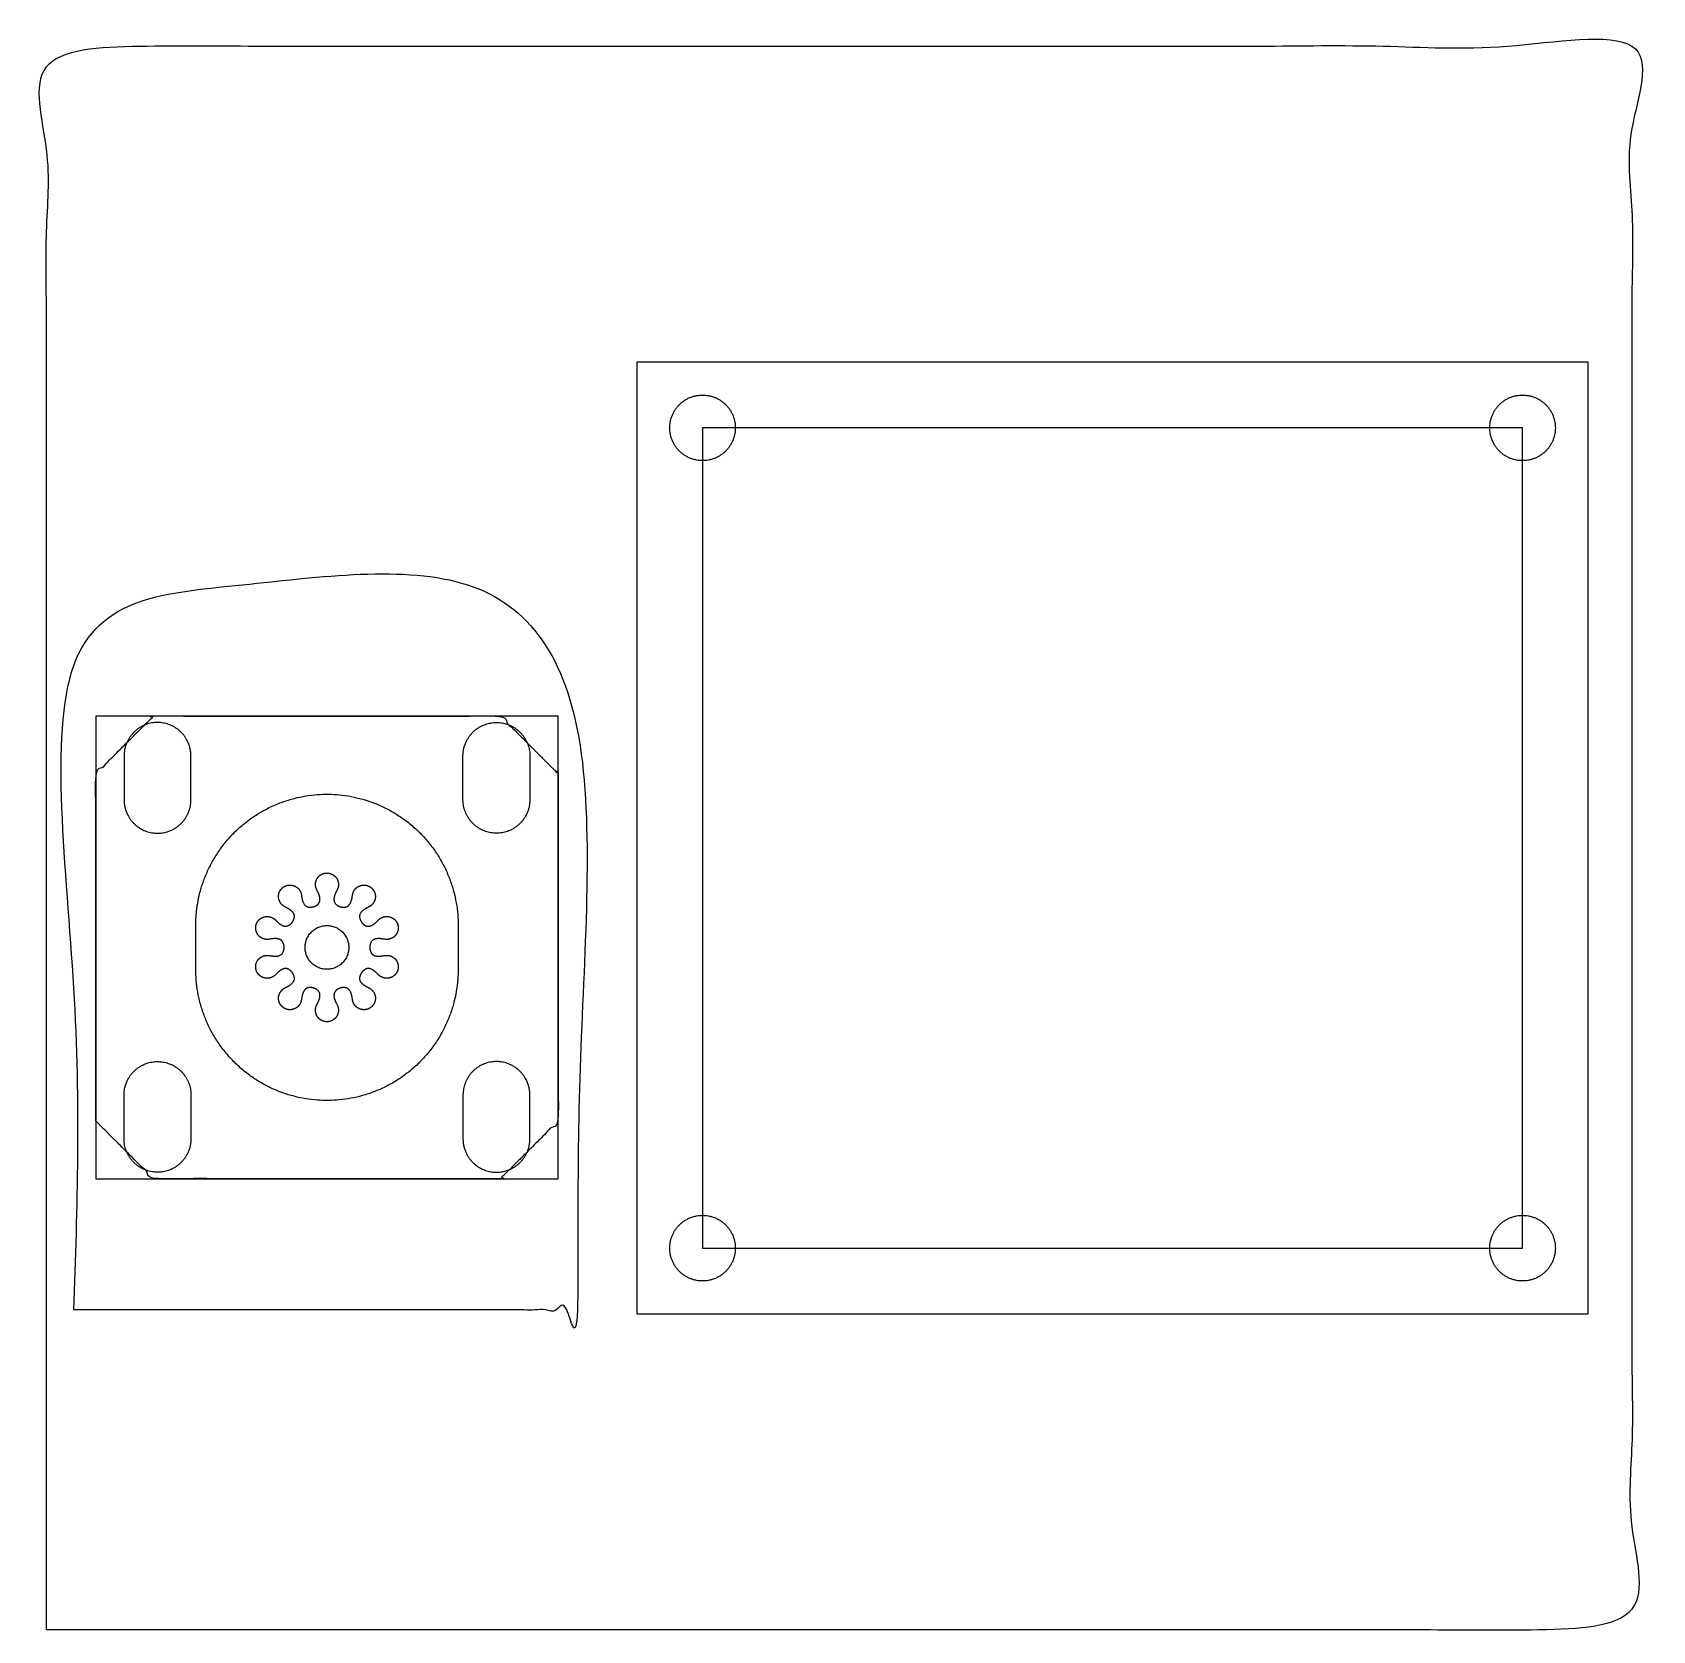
# Model space of a CAD drawing. Header units: millimetres. Extents: x 199 to 347, y 441 to 587.
import ezdxf

# ---------------------------------------------------------------- set-up
doc = ezdxf.new("R2010")
doc.units = ezdxf.units.MM
doc.header["$MEASUREMENT"] = 0
doc.layers.add('Z plate', color=18, linetype='Continuous', true_color=0x000000)

msp = doc.modelspace()

# ---------------------------------------------------------------- linework, layer by layer
at = {"layer": 'Z plate'}
for points in [[(254.35, 469.5), (341.35, 469.5), (341.35, 556.5), (254.35, 556.5)], [(260.35, 475.5), (335.35, 475.5), (335.35, 550.5), (260.35, 550.5)], [(204.85, 481.85), (247.15, 481.85), (247.15, 524.15), (204.85, 524.15)]]:
    msp.add_lwpolyline(points, close=True, dxfattribs=at)
for points, knots in [([(200.35, 440.6), (272.85, 440.6), (345.35, 440.6), (345.35, 513), (345.35, 585.4), (272.85, 585.4), (200.35, 585.4), (200.35, 513), (200.35, 440.6)], [0, 0, 0, 96, 96, 240.800024, 240.800024, 336.800024, 336.800024, 481.600049, 481.600049, 481.600049]), ([(202.85, 469.85), (226, 469.85), (249.15, 469.85), (249.15, 503), (249.15, 536.15), (226, 536.15), (202.85, 536.15), (202.85, 503), (202.85, 469.85)], [0, 0, 0, 42.3, 42.3, 44.3, 44.3, 46.3, 46.3, 48.3, 48.3, 48.3]), ([(204.85, 487.14), (207.49, 484.49), (210.14, 481.85), (226, 481.85), (241.86, 481.85), (244.51, 484.49), (247.15, 487.14), (247.15, 503), (247.15, 518.86), (244.51, 521.51), (241.86, 524.15), (226, 524.15), (210.14, 524.15), (207.49, 521.51), (204.85, 518.86), (204.85, 503), (204.85, 487.14)], [7, 7, 7, 8, 8, 9, 9, 10, 10, 11, 11, 12, 12, 13, 13, 14, 14, 15, 15, 15])]:
    msp.add_open_spline(points, degree=2, knots=knots, dxfattribs=at)
for points, weights, degree, knots in [([(263.35, 550.5), (263.35, 553.5), (260.35, 553.5), (257.35, 553.5), (257.35, 550.5), (257.35, 547.5), (260.35, 547.5), (263.35, 547.5), (263.35, 550.5)], [1, 0.707106781187, 1, 0.707106781187, 1, 0.707106781187, 1, 0.707106781187, 1], 2, [0, 0, 0, 4.712389, 4.712389, 9.424778, 9.424778, 14.137167, 14.137167, 18.849556, 18.849556, 18.849556]), ([(338.35, 550.5), (338.35, 553.5), (335.35, 553.5), (332.35, 553.5), (332.35, 550.5), (332.35, 547.5), (335.35, 547.5), (338.35, 547.5), (338.35, 550.5)], [1, 0.707106781187, 1, 0.707106781187, 1, 0.707106781187, 1, 0.707106781187, 1], 2, [0, 0, 0, 4.712389, 4.712389, 9.424778, 9.424778, 14.137167, 14.137167, 18.849556, 18.849556, 18.849556]), ([(207.44, 520.5), (207.44, 523.56), (210.5, 523.56), (213.56, 523.56), (213.56, 520.5), (213.56, 518.5), (213.56, 516.5), (213.56, 513.44), (210.5, 513.44), (207.44, 513.44), (207.44, 516.5), (207.44, 518.5), (207.44, 520.5)], [1, 0.707106781187, 1, 0.707106781187, 1, 1, 1, 0.707106781187, 1, 0.707106781187, 1, 1, 1], 2, [-41.453094, -41.453094, -41.453094, -36.646457, -36.646457, -31.839821, -31.839821, -30.839821, -30.839821, -26.033184, -26.033184, -21.226547, -21.226547, -20.226547, -20.226547, -20.226547]), ([(244.56, 520.5), (244.56, 523.56), (241.5, 523.56), (238.44, 523.56), (238.44, 520.5), (238.44, 518.5), (238.44, 516.5), (238.44, 513.44), (241.5, 513.44), (244.56, 513.44), (244.56, 516.5), (244.56, 518.5), (244.56, 520.5)], [1, 0.707106781187, 1, 0.707106781187, 1, 1, 1, 0.707106781187, 1, 0.707106781187, 1, 1, 1], 2, [-41.453094, -41.453094, -41.453094, -36.646457, -36.646457, -31.839821, -31.839821, -30.839821, -30.839821, -26.033184, -26.033184, -21.226547, -21.226547, -20.226547, -20.226547, -20.226547]), ([(238, 505), (238, 517), (226, 517), (214, 517), (214, 505), (214, 503), (214, 501), (214, 489), (226, 489), (238, 489), (238, 501), (238, 503), (238, 505)], [1, 0.707106781187, 1, 0.707106781187, 1, 1, 1, 0.707106781187, 1, 0.707106781187, 1, 1, 1], 2, [-153.796447, -153.796447, -153.796447, -134.946891, -134.946891, -116.097336, -116.097336, -115.097336, -115.097336, -96.24778, -96.24778, -77.398224, -77.398224, -76.398224, -76.398224, -76.398224]), ([(225.01, 497.61), (224.94, 497.42), (224.92, 497.21), (224.95, 497.01), (225.02, 496.82), (225.14, 496.65), (225.26, 496.48), (225.41, 496.35), (225.6, 496.25), (225.8, 496.2), (226, 496.2), (226.2, 496.2), (226.4, 496.25), (226.59, 496.35), (226.74, 496.48), (226.86, 496.65), (226.98, 496.82), (227.05, 497.01), (227.08, 497.21), (227.06, 497.42), (226.99, 497.61), (226.88, 497.89), (226.68, 498.14), (226.48, 498.65), (226.65, 498.92), (226.89, 499.11), (227, 499.2), (227.13, 499.27), (227.28, 499.31), (227.42, 499.33), (227.57, 499.33), (227.87, 499.32), (228.17, 499.2), (228.31, 498.67), (228.29, 498.35), (228.37, 498.06), (228.43, 497.86), (228.53, 497.68), (228.67, 497.53), (228.85, 497.42), (229.04, 497.36), (229.23, 497.29), (229.44, 497.27), (229.64, 497.3), (229.83, 497.38), (230, 497.5), (230.16, 497.62), (230.3, 497.78), (230.39, 497.96), (230.43, 498.16), (230.43, 498.37), (230.43, 498.57), (230.37, 498.77), (230.27, 498.95), (230.13, 499.11), (229.97, 499.22), (229.72, 499.39), (229.41, 499.47), (228.94, 499.77), (228.92, 500.08), (229.01, 500.37), (229.05, 500.51), (229.11, 500.65), (229.2, 500.77), (229.31, 500.87), (229.43, 500.95), (229.68, 501.12), (229.99, 501.2), (230.41, 500.85), (230.58, 500.58), (230.82, 500.4), (230.98, 500.27), (231.17, 500.19), (231.37, 500.15), (231.58, 500.16), (231.77, 500.22), (231.97, 500.28), (232.15, 500.38), (232.3, 500.53), (232.4, 500.71), (232.47, 500.9), (232.53, 501.09), (232.55, 501.3), (232.51, 501.5), (232.43, 501.69), (232.31, 501.86), (232.18, 502.02), (232.02, 502.15), (231.84, 502.24), (231.63, 502.28), (231.43, 502.27), (231.13, 502.26), (230.83, 502.14), (230.28, 502.11), (230.08, 502.36), (229.98, 502.64), (229.93, 502.78), (229.9, 502.93), (229.9, 503.07), (229.93, 503.22), (229.98, 503.36), (230.08, 503.64), (230.28, 503.89), (230.83, 503.86), (231.13, 503.74), (231.43, 503.73), (231.63, 503.72), (231.84, 503.76), (232.02, 503.85), (232.18, 503.98), (232.31, 504.14), (232.43, 504.31), (232.51, 504.5), (232.55, 504.7), (232.53, 504.91), (232.47, 505.1), (232.4, 505.29), (232.3, 505.47), (232.15, 505.62), (231.97, 505.72), (231.77, 505.78), (231.58, 505.84), (231.37, 505.85), (231.17, 505.81), (230.98, 505.73), (230.82, 505.6), (230.58, 505.42), (230.41, 505.15), (229.99, 504.8), (229.68, 504.88), (229.43, 505.05), (229.31, 505.13), (229.2, 505.23), (229.11, 505.35), (229.05, 505.49), (229.01, 505.63), (228.92, 505.92), (228.94, 506.23), (229.41, 506.53), (229.72, 506.61), (229.97, 506.78), (230.13, 506.89), (230.27, 507.05), (230.37, 507.23), (230.43, 507.43), (230.43, 507.63), (230.43, 507.84), (230.39, 508.04), (230.3, 508.22), (230.16, 508.38), (230, 508.5), (229.83, 508.62), (229.64, 508.7), (229.44, 508.73), (229.23, 508.71), (229.04, 508.64), (228.85, 508.58), (228.67, 508.47), (228.53, 508.32), (228.43, 508.14), (228.37, 507.94), (228.29, 507.65), (228.31, 507.33), (228.17, 506.8), (227.87, 506.68), (227.57, 506.67), (227.42, 506.67), (227.28, 506.69), (227.13, 506.73), (227, 506.8), (226.89, 506.89), (226.65, 507.08), (226.48, 507.35), (226.68, 507.86), (226.88, 508.11), (226.99, 508.39), (227.06, 508.58), (227.08, 508.79), (227.05, 508.99), (226.98, 509.18), (226.86, 509.35), (226.74, 509.52), (226.59, 509.65), (226.4, 509.75), (226.2, 509.8), (226, 509.8), (225.8, 509.8), (225.6, 509.75), (225.41, 509.65), (225.26, 509.52), (225.14, 509.35), (225.02, 509.18), (224.95, 508.99), (224.92, 508.79), (224.94, 508.58), (225.01, 508.39), (225.12, 508.11), (225.32, 507.86), (225.52, 507.35), (225.35, 507.08), (225.11, 506.89), (225, 506.8), (224.87, 506.73), (224.72, 506.69), (224.58, 506.67), (224.43, 506.67), (224.13, 506.68), (223.83, 506.8), (223.69, 507.33), (223.71, 507.65), (223.63, 507.94), (223.57, 508.14), (223.47, 508.32), (223.33, 508.47), (223.15, 508.58), (222.96, 508.64), (222.77, 508.71), (222.56, 508.73), (222.36, 508.7), (222.17, 508.62), (222, 508.5), (221.84, 508.38), (221.7, 508.22), (221.61, 508.04), (221.57, 507.84), (221.57, 507.63), (221.57, 507.43), (221.63, 507.23), (221.73, 507.05), (221.87, 506.89), (222.03, 506.78), (222.28, 506.61), (222.59, 506.53), (223.06, 506.23), (223.08, 505.92), (222.99, 505.63), (222.95, 505.49), (222.89, 505.35), (222.8, 505.23), (222.69, 505.13), (222.57, 505.05), (222.32, 504.88), (222.01, 504.8), (221.59, 505.15), (221.42, 505.42), (221.18, 505.6), (221.02, 505.73), (220.83, 505.81), (220.63, 505.85), (220.42, 505.84), (220.23, 505.78), (220.03, 505.72), (219.85, 505.62), (219.7, 505.47), (219.6, 505.29), (219.53, 505.1), (219.47, 504.91), (219.45, 504.7), (219.49, 504.5), (219.57, 504.31), (219.69, 504.14), (219.82, 503.98), (219.98, 503.85), (220.16, 503.76), (220.37, 503.72), (220.57, 503.73), (220.87, 503.74), (221.17, 503.86), (221.72, 503.89), (221.92, 503.64), (222.02, 503.36), (222.07, 503.22), (222.1, 503.07), (222.1, 502.93), (222.07, 502.78), (222.02, 502.64), (221.92, 502.36), (221.72, 502.11), (221.17, 502.14), (220.87, 502.26), (220.57, 502.27), (220.37, 502.28), (220.16, 502.24), (219.98, 502.15), (219.82, 502.02), (219.69, 501.86), (219.57, 501.69), (219.49, 501.5), (219.45, 501.3), (219.47, 501.09), (219.53, 500.9), (219.6, 500.71), (219.7, 500.53), (219.85, 500.38), (220.03, 500.28), (220.23, 500.22), (220.42, 500.16), (220.63, 500.15), (220.83, 500.19), (221.02, 500.27), (221.18, 500.4), (221.42, 500.58), (221.59, 500.85), (222.01, 501.2), (222.32, 501.12), (222.57, 500.95), (222.69, 500.87), (222.8, 500.77), (222.89, 500.65), (222.95, 500.51), (222.99, 500.37), (223.08, 500.08), (223.06, 499.77), (222.59, 499.47), (222.28, 499.39), (222.03, 499.22), (221.87, 499.11), (221.73, 498.95), (221.63, 498.77), (221.57, 498.57), (221.57, 498.37), (221.57, 498.16), (221.61, 497.96), (221.7, 497.78), (221.84, 497.62), (222, 497.5), (222.17, 497.38), (222.36, 497.3), (222.56, 497.27), (222.77, 497.29), (222.96, 497.36), (223.15, 497.42), (223.33, 497.53), (223.47, 497.68), (223.57, 497.86), (223.63, 498.06), (223.71, 498.35), (223.69, 498.67), (223.83, 499.2), (224.13, 499.32), (224.43, 499.33), (224.58, 499.33), (224.72, 499.31), (224.87, 499.27), (225, 499.2), (225.11, 499.11), (225.35, 498.92), (225.52, 498.65), (225.32, 498.14), (225.12, 497.89), (225.01, 497.61)], [1, 0.954804333271, 0.932206499907, 0.932206499907, 0.954804333271, 1, 0.954804333271, 0.932206499907, 0.932206499907, 0.954804333271, 1, 0.954804333271, 0.932206499907, 0.932206499907, 0.954804333271, 1, 0.954804333271, 0.932206499907, 0.932206499907, 0.954804333271, 1, 1, 1, 1, 1, 1, 0.975877048314, 0.963815572472, 0.963815572472, 0.975877048314, 1, 1, 1, 1, 1, 1, 0.954804333271, 0.932206499907, 0.932206499907, 0.954804333271, 1, 0.954804333271, 0.932206499907, 0.932206499907, 0.954804333271, 1, 0.954804333271, 0.932206499907, 0.932206499907, 0.954804333271, 1, 0.954804333271, 0.932206499907, 0.932206499907, 0.954804333271, 1, 1, 1, 1, 1, 1, 0.975877048314, 0.963815572472, 0.963815572472, 0.975877048314, 1, 1, 1, 1, 1, 1, 0.954804333271, 0.932206499907, 0.932206499907, 0.954804333271, 1, 0.954804333271, 0.932206499907, 0.932206499907, 0.954804333271, 1, 0.954804333271, 0.932206499907, 0.932206499907, 0.954804333271, 1, 0.954804333271, 0.932206499907, 0.932206499907, 0.954804333271, 1, 1, 1, 1, 1, 1, 0.975877048314, 0.963815572472, 0.963815572472, 0.975877048314, 1, 1, 1, 1, 1, 1, 0.954804333271, 0.932206499907, 0.932206499907, 0.954804333271, 1, 0.954804333271, 0.932206499907, 0.932206499907, 0.954804333271, 1, 0.954804333271, 0.932206499907, 0.932206499907, 0.954804333271, 1, 0.954804333271, 0.932206499907, 0.932206499907, 0.954804333271, 1, 1, 1, 1, 1, 1, 0.975877048314, 0.963815572472, 0.963815572472, 0.975877048314, 1, 1, 1, 1, 1, 1, 0.954804333271, 0.932206499907, 0.932206499907, 0.954804333271, 1, 0.954804333271, 0.932206499907, 0.932206499907, 0.954804333271, 1, 0.954804333271, 0.932206499907, 0.932206499907, 0.954804333271, 1, 0.954804333271, 0.932206499907, 0.932206499907, 0.954804333271, 1, 1, 1, 1, 1, 1, 0.975877048314, 0.963815572472, 0.963815572472, 0.975877048314, 1, 1, 1, 1, 1, 1, 0.954804333271, 0.932206499907, 0.932206499907, 0.954804333271, 1, 0.954804333271, 0.932206499907, 0.932206499907, 0.954804333271, 1, 0.954804333271, 0.932206499907, 0.932206499907, 0.954804333271, 1, 0.954804333271, 0.932206499907, 0.932206499907, 0.954804333271, 1, 1, 1, 1, 1, 1, 0.975877048314, 0.963815572472, 0.963815572472, 0.975877048314, 1, 1, 1, 1, 1, 1, 0.954804333271, 0.932206499907, 0.932206499907, 0.954804333271, 1, 0.954804333271, 0.932206499907, 0.932206499907, 0.954804333271, 1, 0.954804333271, 0.932206499907, 0.932206499907, 0.954804333271, 1, 0.954804333271, 0.932206499907, 0.932206499907, 0.954804333271, 1, 1, 1, 1, 1, 1, 0.975877048314, 0.963815572472, 0.963815572472, 0.975877048314, 1, 1, 1, 1, 1, 1, 0.954804333271, 0.932206499907, 0.932206499907, 0.954804333271, 1, 0.954804333271, 0.932206499907, 0.932206499907, 0.954804333271, 1, 0.954804333271, 0.932206499907, 0.932206499907, 0.954804333271, 1, 0.954804333271, 0.932206499907, 0.932206499907, 0.954804333271, 1, 1, 1, 1, 1, 1, 0.975877048314, 0.963815572472, 0.963815572472, 0.975877048314, 1, 1, 1, 1, 1, 1, 0.954804333271, 0.932206499907, 0.932206499907, 0.954804333271, 1, 0.954804333271, 0.932206499907, 0.932206499907, 0.954804333271, 1, 0.954804333271, 0.932206499907, 0.932206499907, 0.954804333271, 1, 0.954804333271, 0.932206499907, 0.932206499907, 0.954804333271, 1, 1, 1, 1, 1, 1, 0.975877048314, 0.963815572472, 0.963815572472, 0.975877048314, 1, 1, 1, 1, 1, 1, 0.954804333271, 0.932206499907, 0.932206499907, 0.954804333271, 1, 0.954804333271, 0.932206499907, 0.932206499907, 0.954804333271, 1, 0.954804333271, 0.932206499907, 0.932206499907, 0.954804333271, 1, 0.954804333271, 0.932206499907, 0.932206499907, 0.954804333271, 1, 1, 1, 1, 1, 1, 0.975877048314, 0.963815572472, 0.963815572472, 0.975877048314, 1, 1, 1, 1, 1, 1], 5, [2.733038, 2.733038, 2.733038, 2.733038, 2.733038, 2.733038, 3.740966, 3.740966, 3.740966, 3.740966, 3.740966, 4.748894, 4.748894, 4.748894, 4.748894, 4.748894, 5.756821, 5.756821, 5.756821, 5.756821, 5.756821, 6.764749, 6.764749, 6.764749, 6.764749, 6.764749, 7.764749, 7.764749, 7.764749, 7.764749, 7.764749, 8.497787, 8.497787, 8.497787, 8.497787, 8.497787, 9.497787, 9.497787, 9.497787, 9.497787, 9.497787, 10.505715, 10.505715, 10.505715, 10.505715, 10.505715, 11.513642, 11.513642, 11.513642, 11.513642, 11.513642, 12.52157, 12.52157, 12.52157, 12.52157, 12.52157, 13.529498, 13.529498, 13.529498, 13.529498, 13.529498, 14.529498, 14.529498, 14.529498, 14.529498, 14.529498, 15.262536, 15.262536, 15.262536, 15.262536, 15.262536, 16.262536, 16.262536, 16.262536, 16.262536, 16.262536, 17.270464, 17.270464, 17.270464, 17.270464, 17.270464, 18.278391, 18.278391, 18.278391, 18.278391, 18.278391, 19.286319, 19.286319, 19.286319, 19.286319, 19.286319, 20.294247, 20.294247, 20.294247, 20.294247, 20.294247, 21.294247, 21.294247, 21.294247, 21.294247, 21.294247, 22.027285, 22.027285, 22.027285, 22.027285, 22.027285, 23.027285, 23.027285, 23.027285, 23.027285, 23.027285, 24.035213, 24.035213, 24.035213, 24.035213, 24.035213, 25.04314, 25.04314, 25.04314, 25.04314, 25.04314, 26.051068, 26.051068, 26.051068, 26.051068, 26.051068, 27.058995, 27.058995, 27.058995, 27.058995, 27.058995, 28.058995, 28.058995, 28.058995, 28.058995, 28.058995, 28.792034, 28.792034, 28.792034, 28.792034, 28.792034, 29.792034, 29.792034, 29.792034, 29.792034, 29.792034, 30.799961, 30.799961, 30.799961, 30.799961, 30.799961, 31.807889, 31.807889, 31.807889, 31.807889, 31.807889, 32.815817, 32.815817, 32.815817, 32.815817, 32.815817, 33.823744, 33.823744, 33.823744, 33.823744, 33.823744, 34.823744, 34.823744, 34.823744, 34.823744, 34.823744, 35.556783, 35.556783, 35.556783, 35.556783, 35.556783, 36.556783, 36.556783, 36.556783, 36.556783, 36.556783, 37.56471, 37.56471, 37.56471, 37.56471, 37.56471, 38.572638, 38.572638, 38.572638, 38.572638, 38.572638, 39.580566, 39.580566, 39.580566, 39.580566, 39.580566, 40.588493, 40.588493, 40.588493, 40.588493, 40.588493, 41.588493, 41.588493, 41.588493, 41.588493, 41.588493, 42.321531, 42.321531, 42.321531, 42.321531, 42.321531, 43.321531, 43.321531, 43.321531, 43.321531, 43.321531, 44.329459, 44.329459, 44.329459, 44.329459, 44.329459, 45.337387, 45.337387, 45.337387, 45.337387, 45.337387, 46.345314, 46.345314, 46.345314, 46.345314, 46.345314, 47.353242, 47.353242, 47.353242, 47.353242, 47.353242, 48.353242, 48.353242, 48.353242, 48.353242, 48.353242, 49.08628, 49.08628, 49.08628, 49.08628, 49.08628, 50.08628, 50.08628, 50.08628, 50.08628, 50.08628, 51.094208, 51.094208, 51.094208, 51.094208, 51.094208, 52.102136, 52.102136, 52.102136, 52.102136, 52.102136, 53.110063, 53.110063, 53.110063, 53.110063, 53.110063, 54.117991, 54.117991, 54.117991, 54.117991, 54.117991, 55.117991, 55.117991, 55.117991, 55.117991, 55.117991, 55.851029, 55.851029, 55.851029, 55.851029, 55.851029, 56.851029, 56.851029, 56.851029, 56.851029, 56.851029, 57.858957, 57.858957, 57.858957, 57.858957, 57.858957, 58.866884, 58.866884, 58.866884, 58.866884, 58.866884, 59.874812, 59.874812, 59.874812, 59.874812, 59.874812, 60.88274, 60.88274, 60.88274, 60.88274, 60.88274, 61.88274, 61.88274, 61.88274, 61.88274, 61.88274, 62.615778, 62.615778, 62.615778, 62.615778, 62.615778, 63.615778, 63.615778, 63.615778, 63.615778, 63.615778, 64.623706, 64.623706, 64.623706, 64.623706, 64.623706, 65.631633, 65.631633, 65.631633, 65.631633, 65.631633, 66.639561, 66.639561, 66.639561, 66.639561, 66.639561, 67.647489, 67.647489, 67.647489, 67.647489, 67.647489, 68.647489, 68.647489, 68.647489, 68.647489, 68.647489, 69.380527, 69.380527, 69.380527, 69.380527, 69.380527, 70.380527, 70.380527, 70.380527, 70.380527, 70.380527, 70.380527]), ([(228, 503), (228, 505), (226, 505), (224, 505), (224, 503), (224, 501), (226, 501), (228, 501), (228, 503)], [1, 0.707106781187, 1, 0.707106781187, 1, 0.707106781187, 1, 0.707106781187, 1], 2, [0, 0, 0, 3.141593, 3.141593, 6.283185, 6.283185, 9.424778, 9.424778, 12.566371, 12.566371, 12.566371]), ([(207.44, 485.5), (207.44, 482.44), (210.5, 482.44), (213.56, 482.44), (213.56, 485.5), (213.56, 487.5), (213.56, 489.5), (213.56, 492.56), (210.5, 492.56), (207.44, 492.56), (207.44, 489.5), (207.44, 487.5), (207.44, 485.5)], [1, 0.707106781187, 1, 0.707106781187, 1, 1, 1, 0.707106781187, 1, 0.707106781187, 1, 1, 1], 2, [-41.453094, -41.453094, -41.453094, -36.646457, -36.646457, -31.839821, -31.839821, -30.839821, -30.839821, -26.033184, -26.033184, -21.226547, -21.226547, -20.226547, -20.226547, -20.226547]), ([(244.56, 485.5), (244.56, 482.44), (241.5, 482.44), (238.44, 482.44), (238.44, 485.5), (238.44, 487.5), (238.44, 489.5), (238.44, 492.56), (241.5, 492.56), (244.56, 492.56), (244.56, 489.5), (244.56, 487.5), (244.56, 485.5)], [1, 0.707106781187, 1, 0.707106781187, 1, 1, 1, 0.707106781187, 1, 0.707106781187, 1, 1, 1], 2, [-41.453094, -41.453094, -41.453094, -36.646457, -36.646457, -31.839821, -31.839821, -30.839821, -30.839821, -26.033184, -26.033184, -21.226547, -21.226547, -20.226547, -20.226547, -20.226547]), ([(263.35, 475.5), (263.35, 478.5), (260.35, 478.5), (257.35, 478.5), (257.35, 475.5), (257.35, 472.5), (260.35, 472.5), (263.35, 472.5), (263.35, 475.5)], [1, 0.707106781187, 1, 0.707106781187, 1, 0.707106781187, 1, 0.707106781187, 1], 2, [0, 0, 0, 4.712389, 4.712389, 9.424778, 9.424778, 14.137167, 14.137167, 18.849556, 18.849556, 18.849556]), ([(338.35, 475.5), (338.35, 478.5), (335.35, 478.5), (332.35, 478.5), (332.35, 475.5), (332.35, 472.5), (335.35, 472.5), (338.35, 472.5), (338.35, 475.5)], [1, 0.707106781187, 1, 0.707106781187, 1, 0.707106781187, 1, 0.707106781187, 1], 2, [0, 0, 0, 4.712389, 4.712389, 9.424778, 9.424778, 14.137167, 14.137167, 18.849556, 18.849556, 18.849556])]:
    msp.add_rational_spline(points, weights, degree=degree, knots=knots, dxfattribs=at)

doc.saveas('drawing.dxf')
